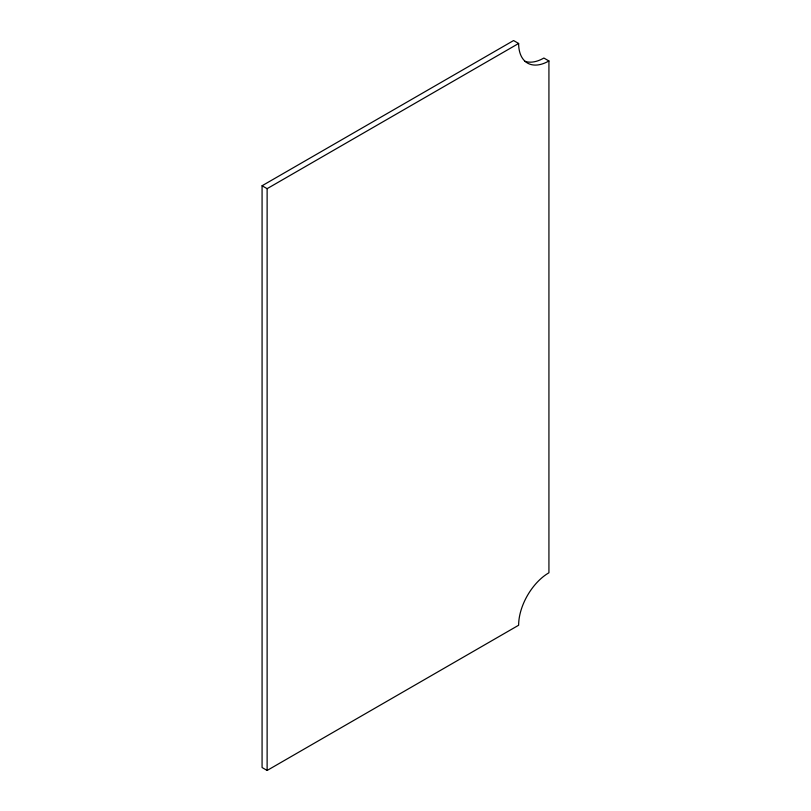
<?xml version="1.0" encoding="UTF-8"?>
<svg xmlns="http://www.w3.org/2000/svg" width="811" height="811" viewBox="0 0 811 811"><rect width="100%" height="100%" fill="white"/><g stroke="black" fill="none" stroke-linecap="round" stroke-linejoin="round"><path stroke-width="1.22" d="M262.075 185.76L513.586 40.55L518.635 43.47A42.841 24.735 -60 0 0 548.925 60.957L548.925 572.779A42.841 24.735 -60 0 0 518.635 625.24L267.123 770.45L262.075 767.53L262.075 185.76L267.123 188.669L518.635 43.47M548.925 60.957L543.877 58.037A42.841 24.735 -60 0 1 524.636 61.19M267.123 188.669L267.123 770.45"/></g></svg>
